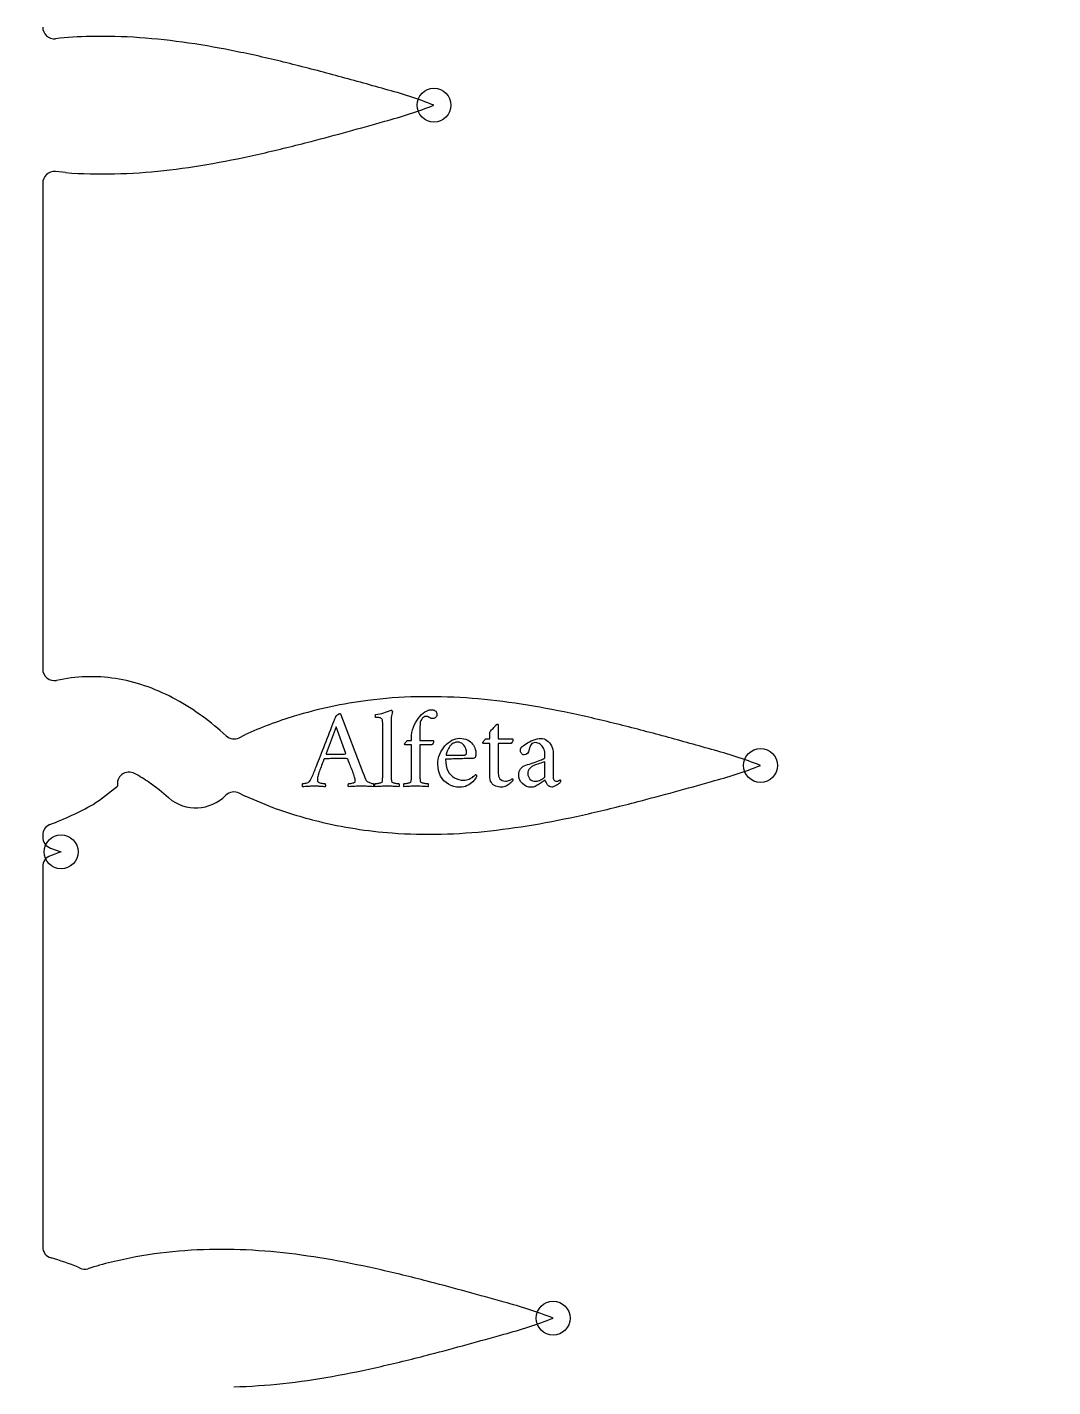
# Model space of a CAD drawing. Header units: millimetres. Extents: x -61 to 61, y -61 to 61.
# Drawn here: x 0.88 to 22.95, y 2.2 to 31.45 of the extents above; entities that cross this region are included whole.
import ezdxf

# ---------------------------------------------------------------- set-up
doc = ezdxf.new("R2010")
doc.units = ezdxf.units.MM
for name, color, linetype in [('CUT_INNER', 6, 'Continuous'), ('CUT_OUTER', 1, 'Continuous'), ('ENGRAVE', 7, 'Continuous'), ('TEXT', 5, 'Continuous')]:
    doc.layers.add(name, color=color, linetype=linetype)

msp = doc.modelspace()

# ---------------------------------------------------------------- linework, layer by layer
at = {"layer": 'CUT_INNER'}
for points in [[(1.215, 28.0958), (1.215, 17.6426)], [(1.707, 28.3227), (1.4901, 28.3446)], [(5.0979, 16.2633), (5.1612, 16.2046)], [(5.4443, 16.1649), (5.5617, 16.2245)], [(6.0906, 14.6914), (5.5705, 14.9066), (5.5617, 14.9106), (5.4442, 14.9703)], [(3.9259, 14.868), (3.9211, 14.8718)], [(1.215, 14.0649), (1.215, 14.0265)], [(1.3805, 13.7912), (1.6049, 13.7105), (1.6101, 13.7084), (1.6049, 13.7062), (1.3805, 13.6255)], [(1.215, 13.3903), (1.215, 5.2115)], [(1.9775, 4.7701), (2.0206, 4.7516)]]:
    msp.add_lwpolyline(points, dxfattribs=at)
for centre, radius, start, end in [((0.0003, 17.36), 35.4924, 347.83564, 87.61872), ((1.465, 31.4524), 0.25, 180, 275.76847), ((2.3295, 23.9568), 7.2953, 90.69026, 96.60684), ((2.4939, 19.7633), 11.491, 85.98886, 91.25791), ((2.3139, 17.2428), 14.018, 81.63348, 85.97591), ((1.636, 12.6419), 18.6685, 78.33812, 81.62951), ((-0.2061, 3.7073), 27.7911, 76.10965, 78.3421), ((-5.0904, -16.0925), 48.1844, 74.82826, 76.12371), ((-12.9358, -45.2871), 78.4147, 74.075953, 74.8784), ((6.2429, 21.177), 9.2415, 68.47763, 75.36259), ((6.2399, 38.3797), 9.2504, 284.63418, 291.5207), ((-10.6089, 96.4582), 69.7207, 284.62263, 285.972902), ((-2.0534, 63.6383), 35.804, 282.89237, 284.63396), ((0.9376, 50.5565), 22.3846, 280.13885, 282.90052), ((2.0673, 44.239), 15.9669, 276.30547, 280.13894), ((1.465, 28.0958), 0.25, 84.23153, 180), ((2.4945, 39.0016), 10.7079, 265.78268, 271.44181), ((2.4443, 40.8441), 12.5511, 271.4591, 276.297), ((1.465, 17.6426), 0.25, 180, 280.57313), ((2.255, 14.0089), 3.4687, 81.28082, 102.38733), ((2.2187, 13.787), 3.6935, 71.23846, 81.24637), ((2.0548, 13.3109), 4.197, 62.27542, 71.21102), ((1.6669, 12.5745), 5.0293, 54.58229, 62.26616), ((9.4939, 6.872), 10.1756, 91.27822, 97.24476), ((9.5192, 5.5568), 11.491, 85.98886, 91.25791), ((9.3393, 3.0363), 14.018, 81.63348, 85.97591), ((9.4178, 7.485), 9.5579, 97.25521, 106.98223), ((8.6613, -1.5646), 18.6685, 78.33812, 81.62951), ((6.8192, -10.4992), 27.7911, 76.10965, 78.3421), ((1.0068, 11.6405), 6.173, 48.4916, 54.61312), ((9.1856, 8.2302), 8.7774, 106.95364, 114.38509), ((1.935, -30.299), 48.1844, 74.82826, 76.12371), ((5.3312, 16.3879), 0.25, 227.15832, 296.91175), ((-5.9105, -59.4937), 78.4147, 74.075953, 74.8784), ((13.2683, 6.9704), 9.2415, 68.47763, 75.36259), ((13.2653, 24.1731), 9.2504, 284.63418, 291.5207), ((3.0708, 15.1751), 0.25, 60.75983, 192.48141), ((1.8641, 12.8778), 2.845, 54.75329, 62.15468), ((-3.5836, 82.2517), 69.7207, 284.62263, 285.972902), ((-1.385, 20.2579), 6.6427, 303.67923, 309.34849), ((0.8721, 11.4556), 4.5789, 48.25072, 54.88503), ((4.5094, 15.5678), 0.9112, 230.17772, 315.17868), ((5.3311, 14.7473), 0.25, 63.08825, 134.55112), ((-0.9845, 20.5438), 6.6767, 290.64401, 299.45495), ((9.3423, 23.3655), 9.2635, 249.44982, 256.29343), ((4.9719, 49.4318), 35.804, 282.89237, 284.63396), ((9.4397, 23.7654), 9.6752, 256.29474, 265.80765), ((7.9629, 36.3499), 22.3846, 280.13885, 282.90052), ((1.465, 14.0649), 0.25, 112.47879, 180), ((9.5198, 24.795), 10.7079, 265.78268, 271.44181), ((9.4697, 26.6375), 12.5511, 271.4591, 276.297), ((9.0927, 30.0324), 15.9669, 276.30547, 280.13894), ((1.465, 14.0265), 0.25, 180, 250.23331), ((1.465, 13.3903), 0.25, 109.76669, 180), ((0.0006, 17.3589), 43.3893, 271.92291, 344.73972), ((1.465, 5.2115), 0.25, 180, 253.82812), ((4.8911, -4.1215), 9.2657, 100.39237, 106.97869), ((4.9957, -4.6687), 9.8228, 94.20188, 100.41686), ((5.0571, -5.5591), 10.7154, 88.52943, 94.18057), ((5.0059, -7.4064), 12.5633, 83.68367, 88.51225), ((4.6272, -10.8066), 15.9846, 79.85017, 83.67528), ((0.0153, 0.0398), 5.1211, 67.47114, 74.36679), ((0.0003, 17.3593), 35.4923, 272.38119, 339.57104), ((2.119, 4.9814), 0.25, 246.79688, 285.37829), ((3.4951, -17.1308), 22.4093, 77.09461, 79.85028), ((0.5006, -30.2225), 35.8391, 75.36449, 77.10274), ((-9.1314, -66.974), 73.8318, 74.063473, 75.338486), ((8.8054, -4.9214), 9.2415, 68.47763, 75.36259), ((8.8024, 12.2813), 9.2504, 284.63418, 291.5207), ((-8.0464, 70.3599), 69.7207, 284.62263, 285.972902), ((3.5001, 24.4581), 22.3846, 280.13885, 282.90052), ((0.509, 37.54), 35.804, 282.89237, 284.63396), ((4.6298, 18.1406), 15.9669, 276.30547, 280.13894), ((5.0068, 14.7457), 12.5511, 271.4591, 276.297)]:
    msp.add_arc(centre, radius, start, end, dxfattribs=at)
at = {"layer": 'CUT_OUTER'}
msp.add_circle((0, 0), 60.75, dxfattribs=at)
at = {"layer": 'ENGRAVE'}
for centre, radius in [((0, 17.3597), 40.0734), ((9.6342, 29.7741), 0.3645), ((16.6595, 15.5676), 0.3645), ((1.6109, 13.7084), 0.3645), ((12.1966, 3.6758), 0.3645)]:
    msp.add_circle(centre, radius, dxfattribs=at)
at = {"layer": 'TEXT'}
for points in [[(7.064, 15.4466), (7.0655, 15.4503), (7.0698, 15.4614), (7.077, 15.4799), (7.087, 15.5059), (7.0995, 15.5382), (7.114, 15.5758), (7.1304, 15.6186), (7.1488, 15.6668), (7.1688, 15.7191), (7.1902, 15.7742), (7.213, 15.8322), (7.2371, 15.8931), (7.262, 15.9559), (7.287, 16.0196), (7.3122, 16.0841), (7.3375, 16.1496), (7.3627, 16.2149), (7.3874, 16.2788), (7.4117, 16.3414), (7.4355, 16.4026), (7.4585, 16.4612), (7.48, 16.5163), (7.5002, 16.5677), (7.519, 16.6155), (7.5253, 16.6255), (7.5345, 16.6361), (7.5465, 16.6473), (7.5614, 16.6591), (7.5767, 16.6697), (7.5901, 16.6772), (7.6016, 16.6818), (7.611, 16.6833), (7.6132, 16.6832), (7.6149, 16.683), (7.6162, 16.6826), (7.6171, 16.6821), (7.6179, 16.6814), (7.6192, 16.6806), (7.6209, 16.6796), (7.6231, 16.6785), (8.1047, 15.4151), (8.1285, 15.3528), (8.1465, 15.3062), (8.1587, 15.2753), (8.1652, 15.2602), (8.1727, 15.2474), (8.1831, 15.2354), (8.1963, 15.2244), (8.2124, 15.2142), (8.23, 15.2052), (8.2475, 15.1976), (8.2651, 15.1913), (8.2826, 15.1864), (8.2986, 15.1827), (8.3114, 15.18), (8.321, 15.1785), (8.3274, 15.1779), (8.3315, 15.171), (8.334, 15.1625), (8.3351, 15.1523), (8.3346, 15.1404), (8.3334, 15.129), (8.3322, 15.1201), (8.331, 15.1139), (8.3298, 15.1102), (8.2956, 15.1125), (8.2633, 15.1147), (8.2327, 15.1167), (8.204, 15.1186), (8.1748, 15.1202), (8.1428, 15.1214), (8.1082, 15.122), (8.0708, 15.1223), (8.0314, 15.122), (7.9955, 15.1214), (7.9631, 15.1202), (7.9341, 15.1186), (7.9051, 15.1167), (7.8727, 15.1147), (7.8368, 15.1125), (7.7974, 15.1102), (7.7932, 15.1159), (7.7904, 15.1235), (7.789, 15.1329), (7.7889, 15.144), (7.79, 15.1552), (7.7922, 15.1646), (7.7955, 15.1722), (7.7998, 15.1779), (7.8122, 15.1785), (7.8276, 15.18), (7.8461, 15.1827), (7.8675, 15.1864), (7.8887, 15.191), (7.9063, 15.1964), (7.9202, 15.2025), (7.9305, 15.2094), (7.9347, 15.2151), (7.9377, 15.2227), (7.9396, 15.2321), (7.9402, 15.2433), (7.9392, 15.2561), (7.9362, 15.2726), (7.9313, 15.293), (7.9244, 15.3171), (7.916, 15.3439), (7.9066, 15.3725), (7.8961, 15.4026), (7.8845, 15.4345), (7.8724, 15.4669), (7.8603, 15.4989), (7.8482, 15.5304), (7.8361, 15.5615), (7.8245, 15.591), (7.814, 15.6178), (7.8045, 15.6419), (7.7962, 15.6632), (7.7893, 15.6807), (7.7844, 15.6931), (7.7814, 15.7006), (7.7804, 15.7031), (7.7801, 15.7034), (7.7792, 15.7043), (7.7777, 15.7058), (7.7756, 15.708), (7.7732, 15.7101), (7.7707, 15.7116), (7.7683, 15.7125), (7.7659, 15.7128), (7.7467, 15.7139), (7.7254, 15.7146), (7.7019, 15.7151), (7.6764, 15.7152), (7.6502, 15.7152), (7.6249, 15.7152), (7.6006, 15.7152), (7.5771, 15.7152), (7.5711, 15.7152), (7.565, 15.7152), (7.559, 15.7152), (7.5529, 15.7152), (7.547, 15.7152), (7.5414, 15.7152), (7.5361, 15.7152), (7.5311, 15.7152), (7.4962, 15.7151), (7.464, 15.7149), (7.4345, 15.7145), (7.4077, 15.714), (7.3805, 15.7132), (7.3496, 15.7119), (7.3151, 15.7101), (7.277, 15.708), (7.2757, 15.7077), (7.274, 15.707), (7.272, 15.7059), (7.2698, 15.7043), (7.2676, 15.7027), (7.2661, 15.7016), (7.2652, 15.7009), (7.2649, 15.7007), (7.2638, 15.6977), (7.2604, 15.6886), (7.2547, 15.6735), (7.2468, 15.6523), (7.2372, 15.627), (7.2268, 15.5993), (7.2155, 15.5695), (7.2032, 15.5373), (7.1909, 15.5046), (7.1793, 15.4729), (7.1685, 15.4423), (7.1584, 15.4127), (7.1485, 15.3836), (7.1406, 15.357), (7.1346, 15.3328), (7.1306, 15.311), (7.128, 15.2915), (7.1261, 15.2741), (7.1249, 15.2589), (7.1245, 15.2457), (7.1269, 15.2331), (7.1339, 15.2218), (7.1456, 15.2119), (7.1621, 15.2033), (7.181, 15.1962), (7.2002, 15.1903), (7.2197, 15.1859), (7.2395, 15.1828), (7.2576, 15.1807), (7.2719, 15.1791), (7.2824, 15.1782), (7.2891, 15.1779), (7.2914, 15.1742), (7.2934, 15.1679), (7.295, 15.1591), (7.2964, 15.1477), (7.2971, 15.1358), (7.297, 15.1256), (7.2959, 15.117), (7.294, 15.1102), (7.2718, 15.1114), (7.2513, 15.1126), (7.2325, 15.1138), (7.2153, 15.115), (7.199, 15.1162), (7.1826, 15.1174), (7.1663, 15.1186), (7.15, 15.1198), (7.1323, 15.1209), (7.1121, 15.1217), (7.0894, 15.1221), (7.064, 15.1223), (7.0385, 15.1221), (7.015, 15.1217), (6.9937, 15.1209), (6.9745, 15.1198), (6.9563, 15.1186), (6.9382, 15.1174), (6.92, 15.1162), (6.9019, 15.115), (6.8825, 15.1138), (6.8607, 15.1126), (6.8365, 15.1114), (6.8099, 15.1102), (6.8078, 15.1139), (6.8063, 15.1201), (6.8054, 15.129), (6.8051, 15.1404), (6.8054, 15.1523), (6.8063, 15.1625), (6.8078, 15.171), (6.8099, 15.1779), (6.8227, 15.1786), (6.8393, 15.1807), (6.8596, 15.1841), (6.8837, 15.1888), (6.9076, 15.1951), (6.927, 15.203), (6.942, 15.2126), (6.9527, 15.2239), (6.9702, 15.2476), (6.9863, 15.2726), (7.001, 15.299), (7.0144, 15.3268), (7.0271, 15.3556), (7.0395, 15.3852), (7.0519, 15.4155), (7.064, 15.4466)], [(8.5307, 16.4364), (8.5306, 16.4504), (8.5304, 16.4658), (8.53, 16.4825), (8.5295, 16.5006), (8.5283, 16.5183), (8.5261, 16.5342), (8.5229, 16.548), (8.5186, 16.5599), (8.5117, 16.572), (8.5007, 16.5816), (8.4857, 16.5889), (8.4665, 16.5937), (8.445, 16.5969), (8.4227, 16.5992), (8.3996, 16.6006), (8.3758, 16.601), (8.3747, 16.6029), (8.3737, 16.6086), (8.3728, 16.618), (8.3722, 16.6313), (8.3721, 16.6446), (8.3731, 16.6546), (8.3751, 16.661), (8.3782, 16.6639), (8.4227, 16.6698), (8.4665, 16.6775), (8.5098, 16.6873), (8.5525, 16.699), (8.5942, 16.7123), (8.6348, 16.7266), (8.6741, 16.7419), (8.7122, 16.7583), (8.717, 16.7575), (8.7216, 16.755), (8.726, 16.7508), (8.7304, 16.745), (8.7341, 16.7384), (8.7367, 16.732), (8.7383, 16.7257), (8.7388, 16.7196), (8.738, 16.7163), (8.7355, 16.7063), (8.7313, 16.6896), (8.7255, 16.6664), (8.7197, 16.6369), (8.7155, 16.6016), (8.713, 16.5606), (8.7122, 16.5139), (8.7122, 15.3909), (8.7123, 15.3647), (8.7125, 15.3395), (8.7129, 15.3151), (8.7134, 15.2917), (8.7145, 15.2697), (8.7167, 15.2499), (8.72, 15.2322), (8.7243, 15.2167), (8.7283, 15.2108), (8.7355, 15.2052), (8.7459, 15.1999), (8.7594, 15.1949), (8.7748, 15.1904), (8.7909, 15.1867), (8.8075, 15.1838), (8.8247, 15.1816), (8.841, 15.18), (8.8547, 15.1788), (8.8658, 15.1782), (8.8744, 15.1779), (8.8776, 15.1722), (8.8801, 15.1646), (8.8818, 15.1552), (8.8828, 15.144), (8.8827, 15.1329), (8.8813, 15.1235), (8.8785, 15.1159), (8.8744, 15.1102), (8.8391, 15.1125), (8.806, 15.1147), (8.775, 15.1167), (8.7461, 15.1186), (8.7173, 15.1202), (8.6868, 15.1214), (8.6544, 15.122), (8.6202, 15.1223), (8.5872, 15.122), (8.5558, 15.1214), (8.5261, 15.1202), (8.498, 15.1186), (8.4697, 15.1167), (8.439, 15.1147), (8.4061, 15.1125), (8.371, 15.1102), (8.3668, 15.1159), (8.364, 15.1235), (8.3626, 15.1329), (8.3625, 15.144), (8.3635, 15.1552), (8.3652, 15.1646), (8.3677, 15.1722), (8.371, 15.1779), (8.3794, 15.1782), (8.3903, 15.1788), (8.4036, 15.18), (8.4194, 15.1816), (8.4361, 15.1838), (8.4526, 15.1867), (8.4688, 15.1904), (8.4847, 15.1949), (8.4986, 15.1999), (8.5089, 15.2052), (8.5156, 15.2108), (8.5186, 15.2167), (8.5229, 15.2322), (8.5261, 15.2499), (8.5283, 15.2697), (8.5295, 15.2917), (8.53, 15.3151), (8.5304, 15.3395), (8.5306, 15.3647), (8.5307, 15.3909)], [(9.5593, 16.7656), (9.5835, 16.7653), (9.6031, 16.7644), (9.618, 16.7629), (9.6282, 16.7607), (9.6368, 16.7574), (9.6467, 16.7523), (9.658, 16.7453), (9.6706, 16.7365), (9.6743, 16.7322), (9.6782, 16.7263), (9.6822, 16.7188), (9.6863, 16.7099), (9.69, 16.7002), (9.6927, 16.6906), (9.6943, 16.6809), (9.6948, 16.6712), (9.6926, 16.6427), (9.686, 16.6201), (9.6751, 16.6034), (9.6597, 16.5925), (9.6428, 16.5857), (9.6273, 16.5807), (9.6132, 16.5778), (9.6004, 16.5768), (9.5919, 16.5773), (9.5835, 16.5786), (9.575, 16.5809), (9.5665, 16.5841), (9.5579, 16.5878), (9.549, 16.5919), (9.5398, 16.5963), (9.5302, 16.601), (9.521, 16.6066), (9.5127, 16.6113), (9.5053, 16.6151), (9.4988, 16.618), (9.492, 16.6201), (9.4836, 16.6216), (9.4738, 16.6225), (9.4625, 16.6228), (9.4367, 16.6193), (9.4125, 16.6089), (9.3901, 16.5915), (9.3693, 16.5671), (9.352, 16.5358), (9.3399, 16.4975), (9.3332, 16.4523), (9.3318, 16.4001), (9.3318, 16.1073), (9.6125, 16.1073), (9.6168, 16.1061), (9.6198, 16.1024), (9.6216, 16.0964), (9.6222, 16.0879), (9.6222, 16.0857), (9.6222, 16.0837), (9.6222, 16.082), (9.6222, 16.0807), (9.6202, 16.0618), (9.6143, 16.0438), (9.6045, 16.0267), (9.5907, 16.0105), (9.3318, 16.0105), (9.3318, 15.3909), (9.3318, 15.3647), (9.3321, 15.3395), (9.3325, 15.3151), (9.333, 15.2917), (9.3341, 15.2697), (9.3363, 15.2499), (9.3396, 15.2322), (9.3439, 15.2167), (9.348, 15.2108), (9.3557, 15.2052), (9.3668, 15.1999), (9.3814, 15.1949), (9.398, 15.1904), (9.4153, 15.1867), (9.4331, 15.1838), (9.4516, 15.1816), (9.4689, 15.18), (9.4833, 15.1788), (9.4949, 15.1782), (9.5036, 15.1779), (9.5069, 15.1722), (9.5094, 15.1646), (9.5111, 15.1552), (9.5121, 15.144), (9.512, 15.1329), (9.5106, 15.1235), (9.5078, 15.1159), (9.5036, 15.1102), (9.4681, 15.1125), (9.434, 15.1147), (9.4015, 15.1167), (9.3705, 15.1186), (9.3396, 15.1202), (9.3076, 15.1214), (9.2743, 15.122), (9.2398, 15.1223), (9.2068, 15.122), (9.1754, 15.1214), (9.1456, 15.1202), (9.1176, 15.1186), (9.0892, 15.1167), (9.0586, 15.1147), (9.0257, 15.1125), (8.9905, 15.1102), (8.9864, 15.1159), (8.9836, 15.1235), (8.9821, 15.1329), (8.9821, 15.144), (8.983, 15.1552), (8.9848, 15.1646), (8.9873, 15.1722), (8.9905, 15.1779), (8.999, 15.1782), (9.0099, 15.1788), (9.0232, 15.18), (9.0389, 15.1816), (9.0557, 15.1838), (9.0722, 15.1867), (9.0884, 15.1904), (9.1043, 15.1949), (9.1182, 15.1999), (9.1285, 15.2052), (9.1351, 15.2108), (9.1382, 15.2167), (9.1425, 15.2322), (9.1457, 15.2499), (9.1479, 15.2697), (9.149, 15.2917), (9.1496, 15.3151), (9.15, 15.3395), (9.1502, 15.3647), (9.1503, 15.3909), (9.1503, 16.0105), (9.0123, 16.0105), (9.01, 16.011), (9.0081, 16.0126), (9.0064, 16.0152), (9.005, 16.019), (9.004, 16.023), (9.0032, 16.0265), (9.0028, 16.0296), (9.0026, 16.0323), (9.0035, 16.0355), (9.0063, 16.0404), (9.0108, 16.047), (9.0171, 16.0553), (9.0245, 16.0643), (9.032, 16.0731), (9.0396, 16.0818), (9.0474, 16.0903), (9.0543, 16.0978), (9.0592, 16.1031), (9.0621, 16.1062), (9.0631, 16.1073), (9.1503, 16.1073), (9.1503, 16.1533), (9.1529, 16.2163), (9.1608, 16.2773), (9.1741, 16.3361), (9.1926, 16.3929), (9.2152, 16.4468), (9.2407, 16.4972), (9.2691, 16.5442), (9.3003, 16.5877), (9.3333, 16.6272), (9.3669, 16.6621), (9.4011, 16.6925), (9.4358, 16.7184), (9.4699, 16.739), (9.5018, 16.7538), (9.5316, 16.7626), (9.5593, 16.7656)], [(7.5263, 16.3977), (7.3109, 15.8217), (7.311, 15.8214), (7.3112, 15.8205), (7.3116, 15.819), (7.3121, 15.8169), (7.3128, 15.8147), (7.3136, 15.8132), (7.3146, 15.8123), (7.3157, 15.812), (7.3399, 15.8109), (7.3663, 15.8099), (7.3949, 15.8091), (7.4259, 15.8084), (7.4563, 15.8079), (7.4836, 15.8075), (7.5078, 15.8073), (7.5287, 15.8072), (7.5559, 15.8073), (7.5817, 15.8078), (7.6061, 15.8085), (7.6292, 15.8096), (7.6521, 15.8108), (7.6761, 15.812), (7.7011, 15.8132), (7.7272, 15.8144), (7.7294, 15.8148), (7.7311, 15.816), (7.7324, 15.8178), (7.7332, 15.8205), (7.7338, 15.8231), (7.7341, 15.825), (7.7344, 15.8262), (7.7344, 15.8265)], [(11.0138, 16.1388), (11.3188, 16.1388), (11.3241, 16.1371), (11.3278, 16.1321), (11.3301, 16.1238), (11.3309, 16.1121), (11.3287, 16.0941), (11.3224, 16.0764), (11.3118, 16.059), (11.297, 16.0419), (11.0138, 16.0419), (11.0138, 15.4224), (11.0236, 15.3377), (11.0531, 15.2772), (11.1023, 15.2409), (11.1711, 15.2288), (11.1971, 15.2301), (11.2219, 15.2342), (11.2455, 15.241), (11.2679, 15.2505), (11.2877, 15.2607), (11.3036, 15.2693), (11.3156, 15.2764), (11.3236, 15.282), (11.3268, 15.2802), (11.329, 15.2772), (11.3304, 15.2729), (11.3309, 15.2675), (11.3303, 15.2552), (11.3284, 15.2451), (11.3254, 15.2371), (11.3212, 15.2312), (11.3116, 15.2207), (11.2997, 15.2088), (11.2856, 15.1953), (11.2691, 15.1804), (11.2508, 15.1651), (11.2307, 15.1507), (11.209, 15.1372), (11.1856, 15.1247), (11.1608, 15.1141), (11.1348, 15.1065), (11.1076, 15.102), (11.0792, 15.1005), (11.0491, 15.1018), (11.0196, 15.1059), (10.9904, 15.1127), (10.9618, 15.1223), (10.9346, 15.1353), (10.91, 15.1525), (10.888, 15.174), (10.8686, 15.1997), (10.8527, 15.2304), (10.8414, 15.2669), (10.8346, 15.3091), (10.8323, 15.357), (10.8323, 16.0419), (10.6943, 16.0419), (10.6921, 16.0425), (10.6901, 16.0441), (10.6884, 16.0467), (10.6871, 16.0504), (10.686, 16.0544), (10.6853, 16.058), (10.6848, 16.0611), (10.6847, 16.0637), (10.6856, 16.067), (10.6883, 16.0719), (10.6928, 16.0785), (10.6992, 16.0867), (10.7065, 16.0957), (10.714, 16.1046), (10.7216, 16.1133), (10.7294, 16.1218), (10.7363, 16.1292), (10.7412, 16.1345), (10.7442, 16.1377), (10.7452, 16.1388), (10.8323, 16.1388), (10.8323, 16.2864), (10.8449, 16.3002), (10.8586, 16.3151), (10.8734, 16.3311), (10.8892, 16.3481), (10.9051, 16.3653), (10.9203, 16.382), (10.9348, 16.398), (10.9485, 16.4134), (10.9603, 16.4268), (10.969, 16.4367), (10.9748, 16.4432), (10.9775, 16.4461), (10.9826, 16.4504), (10.9881, 16.4534), (10.9941, 16.4552), (11.0005, 16.4558), (11.0063, 16.4553), (11.0105, 16.454), (11.013, 16.4517), (11.0138, 16.4485)], [(9.8836, 15.7031), (9.8858, 15.6311), (9.8951, 15.5652), (9.9113, 15.5053), (9.9344, 15.4514), (9.9633, 15.4038), (9.9967, 15.3628), (10.0347, 15.3282), (10.0772, 15.3002), (10.1229, 15.2784), (10.1704, 15.2629), (10.2197, 15.2536), (10.2708, 15.2505), (10.3027, 15.252), (10.3331, 15.2563), (10.362, 15.2635), (10.3894, 15.2735), (10.415, 15.2855), (10.4384, 15.2983), (10.4597, 15.3121), (10.4789, 15.3268), (10.4957, 15.3411), (10.5098, 15.3537), (10.5211, 15.3647), (10.5298, 15.374), (10.5314, 15.3734), (10.5337, 15.3718), (10.5368, 15.3692), (10.5407, 15.3655), (10.5444, 15.3609), (10.547, 15.3555), (10.5486, 15.3494), (10.5491, 15.3425), (10.5482, 15.3325), (10.5455, 15.3219), (10.541, 15.3107), (10.5346, 15.2989), (10.5222, 15.2812), (10.5068, 15.2617), (10.4883, 15.2406), (10.4668, 15.2179), (10.4423, 15.1949), (10.4148, 15.1734), (10.3843, 15.1532), (10.3507, 15.1344), (10.3142, 15.1185), (10.275, 15.1071), (10.2331, 15.1003), (10.1885, 15.0981), (10.1215, 15.1021), (10.0584, 15.1144), (9.9993, 15.1348), (9.9441, 15.1634), (9.8937, 15.199), (9.8491, 15.2403), (9.8102, 15.2873), (9.7771, 15.3401), (9.7506, 15.3974), (9.7317, 15.4581), (9.7204, 15.5221), (9.7166, 15.5894), (9.7192, 15.6477), (9.7272, 15.704), (9.7404, 15.7584), (9.7589, 15.8108), (9.7818, 15.8606), (9.8079, 15.907), (9.8374, 15.9501), (9.8703, 15.9899), (9.9056, 16.026), (9.9426, 16.058), (9.9812, 16.0859), (10.0215, 16.1097), (10.0624, 16.1288), (10.1026, 16.1424), (10.1422, 16.1505), (10.1813, 16.1533), (10.2322, 16.151), (10.2784, 16.1442), (10.3199, 16.1329), (10.3567, 16.117), (10.3894, 16.0978), (10.4184, 16.0764), (10.4439, 16.053), (10.4656, 16.0274), (10.4841, 16.0008), (10.4995, 15.9742), (10.5119, 15.9476), (10.5213, 15.9209), (10.5282, 15.8954), (10.5331, 15.8719), (10.536, 15.8506), (10.537, 15.8314), (10.5363, 15.8073), (10.534, 15.786), (10.5302, 15.7674), (10.5249, 15.7515), (10.5175, 15.7387), (10.5074, 15.7291), (10.4945, 15.7229), (10.4789, 15.7201), (10.4654, 15.7189), (10.4466, 15.7179), (10.4225, 15.7171), (10.393, 15.7164), (10.3598, 15.7157), (10.3244, 15.7149), (10.2866, 15.7139), (10.2466, 15.7128), (10.2056, 15.7116), (10.1649, 15.7104), (10.1245, 15.7092), (10.0845, 15.708), (10.046, 15.7068), (10.0106, 15.7058), (9.9783, 15.705), (9.9489, 15.7043), (9.924, 15.7038), (9.9048, 15.7034), (9.8913, 15.7032), (9.8836, 15.7031)], [(11.9383, 16.1484), (11.9717, 16.1457), (12.004, 16.1375), (12.0352, 16.1239), (12.0654, 16.1049), (12.0936, 16.0813), (12.1189, 16.054), (12.1414, 16.0232), (12.161, 15.9887), (12.1769, 15.9512), (12.1882, 15.9113), (12.195, 15.8689), (12.1973, 15.8241), (12.1973, 15.3377), (12.1983, 15.3155), (12.2015, 15.295), (12.2068, 15.2762), (12.2142, 15.259), (12.2241, 15.2447), (12.2366, 15.2345), (12.2519, 15.2284), (12.2699, 15.2263), (12.2859, 15.2272), (12.3001, 15.23), (12.3126, 15.2345), (12.3231, 15.2409), (12.3319, 15.2474), (12.3389, 15.2524), (12.344, 15.2558), (12.3473, 15.2578), (12.3496, 15.2573), (12.3516, 15.256), (12.3532, 15.2537), (12.3546, 15.2505), (12.3557, 15.2471), (12.3564, 15.2439), (12.3569, 15.241), (12.357, 15.2384), (12.3563, 15.2256), (12.354, 15.2136), (12.3502, 15.2026), (12.3449, 15.1925), (12.3365, 15.1858), (12.3259, 15.1779), (12.3129, 15.1689), (12.2977, 15.1586), (12.2812, 15.148), (12.2645, 15.138), (12.2474, 15.1286), (12.23, 15.1198), (12.2129, 15.1124), (12.197, 15.1071), (12.1821, 15.104), (12.1682, 15.1029), (12.1435, 15.1061), (12.1201, 15.1156), (12.0981, 15.1315), (12.0775, 15.1537), (12.0593, 15.1793), (12.0445, 15.2052), (12.0332, 15.2313), (12.0255, 15.2578), (12.019, 15.2519), (12.0094, 15.2439), (11.9966, 15.2337), (11.9807, 15.2215), (11.9625, 15.2081), (11.9429, 15.1946), (11.9219, 15.1809), (11.8996, 15.167), (11.8767, 15.1536), (11.8539, 15.141), (11.8313, 15.1294), (11.8088, 15.1186), (11.7873, 15.1096), (11.7674, 15.1032), (11.7492, 15.0993), (11.7326, 15.0981), (11.6768, 15.103), (11.6255, 15.1177), (11.5788, 15.1423), (11.5366, 15.1767), (11.5016, 15.2182), (11.4767, 15.2641), (11.4617, 15.3144), (11.4567, 15.3691), (11.4592, 15.4041), (11.4667, 15.4366), (11.4792, 15.4665), (11.4966, 15.4938), (11.5165, 15.5174), (11.5363, 15.5364), (11.5559, 15.5507), (11.5753, 15.5603), (11.6102, 15.5726), (11.647, 15.5854), (11.6858, 15.5987), (11.7266, 15.6124), (11.7676, 15.6262), (11.8073, 15.6399), (11.8457, 15.6534), (11.8827, 15.6668), (11.9165, 15.6794), (11.9456, 15.6904), (11.9698, 15.6999), (11.9892, 15.708), (11.9979, 15.7118), (12.0049, 15.7161), (12.01, 15.7209), (12.0134, 15.7261), (12.0155, 15.7328), (12.017, 15.7421), (12.0179, 15.754), (12.0182, 15.7685), (12.0182, 15.8314), (12.0165, 15.8579), (12.0115, 15.8843), (12.0032, 15.9106), (11.9916, 15.9367), (11.9771, 15.9616), (11.9601, 15.9845), (11.9407, 16.0052), (11.919, 16.0238), (11.8952, 16.0391), (11.87, 16.0501), (11.8432, 16.0567), (11.8149, 16.0589), (11.7866, 16.0565), (11.7623, 16.0492), (11.7418, 16.0371), (11.7254, 16.0202), (11.7119, 15.9988), (11.7005, 15.9736), (11.6913, 15.9444), (11.6842, 15.9113), (11.6691, 15.8615), (11.6455, 15.8259), (11.6134, 15.8046), (11.5729, 15.7975), (11.5547, 15.7995), (11.5387, 15.8054), (11.525, 15.8152), (11.5136, 15.829), (11.5046, 15.845), (11.4982, 15.8616), (11.4943, 15.8789), (11.493, 15.8967), (11.4933, 15.9012), (11.4942, 15.9073), (11.4957, 15.9151), (11.4979, 15.9246), (11.5004, 15.9342), (11.5033, 15.9424), (11.5065, 15.9493), (11.51, 15.9548), (11.5301, 15.9725), (11.5541, 15.9917), (11.5821, 16.0124), (11.614, 16.0347), (11.649, 16.0569), (11.6863, 16.0776), (11.7259, 16.0969), (11.7677, 16.1145), (11.8106, 16.1294), (11.8533, 16.14), (11.8959, 16.1463), (11.9383, 16.1484)], [(9.8957, 15.7902), (10.2805, 15.7902), (10.291, 15.791), (10.3008, 15.7933), (10.3098, 15.797), (10.318, 15.8023), (10.325, 15.8096), (10.3304, 15.8193), (10.3341, 15.8314), (10.3362, 15.8459), (10.336, 15.8619), (10.3331, 15.881), (10.3275, 15.9031), (10.3192, 15.9282), (10.3081, 15.9542), (10.2941, 15.979), (10.2772, 16.0026), (10.2575, 16.025), (10.2344, 16.0441), (10.2076, 16.0577), (10.177, 16.0658), (10.1425, 16.0686), (10.1067, 16.0659), (10.0742, 16.058), (10.045, 16.0447), (10.0191, 16.0262), (9.9962, 16.0043), (9.9758, 15.9808), (9.9581, 15.9559), (9.9429, 15.9294), (9.93, 15.9029), (9.9193, 15.878), (9.9107, 15.8545), (9.9041, 15.8326), (9.8995, 15.8141), (9.8966, 15.8008), (9.8953, 15.7929), (9.8957, 15.7902)], [(11.8125, 15.2263), (11.8335, 15.2275), (11.8554, 15.2312), (11.8783, 15.2372), (11.902, 15.2457), (11.9253, 15.2556), (11.9468, 15.266), (11.9665, 15.2768), (11.9843, 15.288), (11.9991, 15.2989), (12.0097, 15.3083), (12.0161, 15.3164), (12.0182, 15.3231), (12.0182, 15.645), (11.9937, 15.6373), (11.9662, 15.6287), (11.9356, 15.6192), (11.902, 15.6087), (11.8692, 15.5984), (11.8409, 15.5894), (11.8172, 15.5815), (11.798, 15.5748), (11.7679, 15.5614), (11.7405, 15.5452), (11.7158, 15.5263), (11.6939, 15.5047), (11.6759, 15.4803), (11.663, 15.4532), (11.6553, 15.4234), (11.6527, 15.3909), (11.6556, 15.3592), (11.6642, 15.3295), (11.6786, 15.3017), (11.6987, 15.2759), (11.7231, 15.2542), (11.7502, 15.2387), (11.78, 15.2294), (11.8125, 15.2263)]]:
    msp.add_lwpolyline(points, close=True, dxfattribs=at)

doc.saveas('drawing.dxf')
